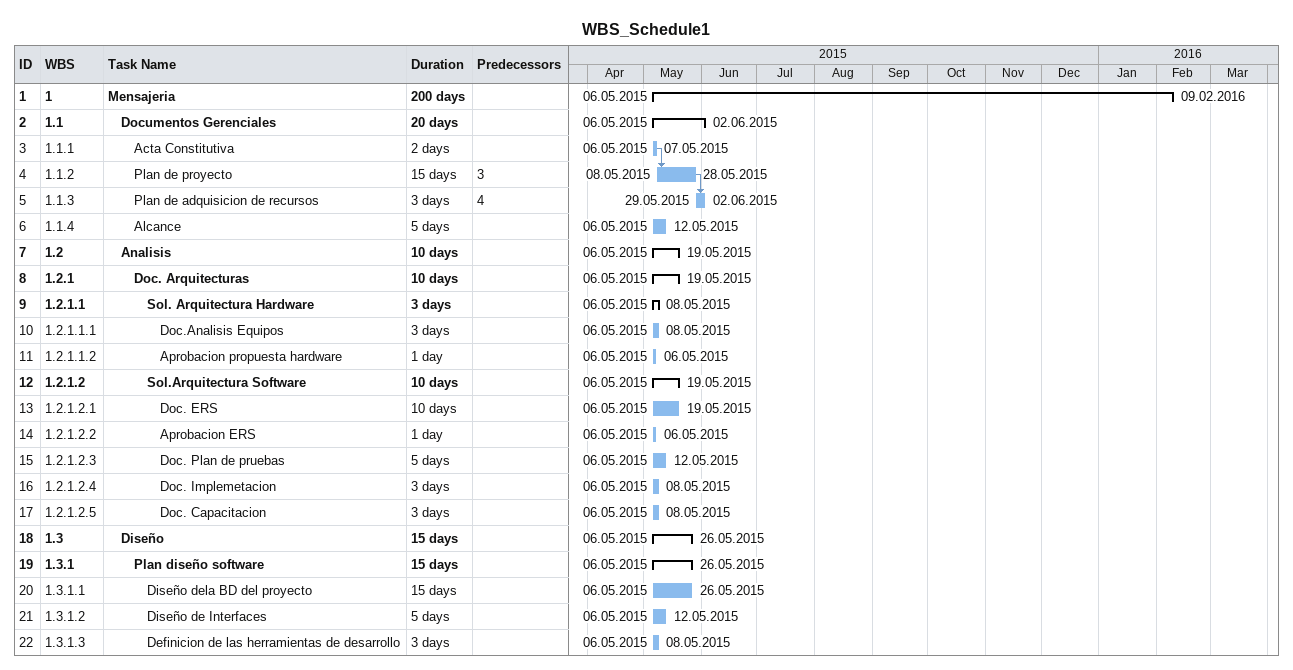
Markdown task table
WBS_Schedule1

| ID | WBS | Task | Duration | Start | Finish | Predecessors |
|---|---|---|---|---|---|---|
| 1 | 1 | **Mensajeria** | 200d | 2015-05-06 | 2016-02-09 |  |
| 2 | 1.1 | **Documentos Gerenciales** | 20d | 2015-05-06 | 2015-06-02 |  |
| 3 | 1.1.1 | Acta Constitutiva | 2d | 2015-05-06 | 2015-05-07 |  |
| 4 | 1.1.2 | Plan de proyecto | 15d | 2015-05-08 | 2015-05-28 | 3 |
| 5 | 1.1.3 | Plan de adquisicion de recursos | 3d | 2015-05-29 | 2015-06-02 | 4 |
| 6 | 1.1.4 | Alcance | 5d | 2015-05-06 | 2015-05-12 |  |
| 7 | 1.2 | **Analisis** | 10d | 2015-05-06 | 2015-05-19 |  |
| 8 | 1.2.1 | **Doc. Arquitecturas** | 10d | 2015-05-06 | 2015-05-19 |  |
| 9 | 1.2.1.1 | **Sol. Arquitectura Hardware** | 3d | 2015-05-06 | 2015-05-08 |  |
| 10 | 1.2.1.1.1 | Doc.Analisis Equipos | 3d | 2015-05-06 | 2015-05-08 |  |
| 11 | 1.2.1.1.2 | Aprobacion propuesta hardware | 1d | 2015-05-06 | 2015-05-06 |  |
| 12 | 1.2.1.2 | **Sol.Arquitectura Software** | 10d | 2015-05-06 | 2015-05-19 |  |
| 13 | 1.2.1.2.1 | Doc. ERS | 10d | 2015-05-06 | 2015-05-19 |  |
| 14 | 1.2.1.2.2 | Aprobacion ERS | 1d | 2015-05-06 | 2015-05-06 |  |
| 15 | 1.2.1.2.3 | Doc. Plan de pruebas | 5d | 2015-05-06 | 2015-05-12 |  |
| 16 | 1.2.1.2.4 | Doc. Implemetacion | 3d | 2015-05-06 | 2015-05-08 |  |
| 17 | 1.2.1.2.5 | Doc. Capacitacion | 3d | 2015-05-06 | 2015-05-08 |  |
| 18 | 1.3 | **Diseño** | 15d | 2015-05-06 | 2015-05-26 |  |
| 19 | 1.3.1 | **Plan diseño software** | 15d | 2015-05-06 | 2015-05-26 |  |
| 20 | 1.3.1.1 | Diseño dela BD del proyecto | 15d | 2015-05-06 | 2015-05-26 |  |
| 21 | 1.3.1.2 | Diseño de Interfaces | 5d | 2015-05-06 | 2015-05-12 |  |
| 22 | 1.3.1.3 | Definicion de las herramientas de desarrollo | 3d | 2015-05-06 | 2015-05-08 |  |
